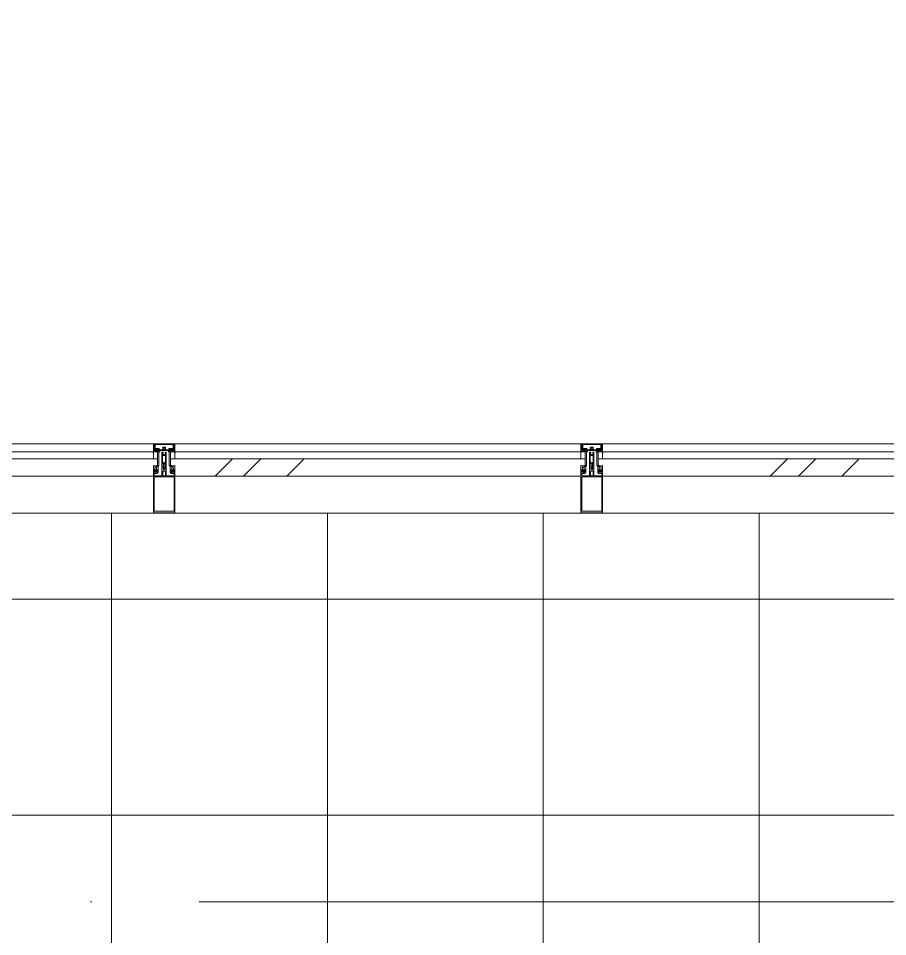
# Model space of a CAD drawing. Header units: millimetres. Extents: x -4370 to 196781, y -4577 to 61202.
# Drawn here: x 11012 to 13025, y 54594 to 56720 of the extents above; entities that cross this region are included whole.
import ezdxf

# ---------------------------------------------------------------- set-up
doc = ezdxf.new("R2010")
doc.units = ezdxf.units.MM
doc.linetypes.add('ADSK_Линия сетки', pattern=[2500, 2000, -250, 0, -250])
for name, color, linetype, lineweight in [('A-FLOR-____-PATT', 8, 'Continuous', 9), ('A-GLAZ-____-MCUT', 151, 'Continuous', 9), ('A-GLAZ-____-OTLN', 151, 'Continuous', 9), ('A-GLAZ-CURT-OTLN', 52, 'Continuous', 9), ('A-GLAZ-CWMG-MCUT', 51, 'Continuous', 9), ('A-GLAZ-CWMG-OTLN', 51, 'Continuous', 9), ('G-XREF-____-OTLN', 8, 'Continuous', 9), ('S-GRID-____-OTLN', 1, 'Continuous', 9)]:
    doc.layers.add(name, color=color, linetype=linetype, lineweight=lineweight)

# ---------------------------------------------------------------- blocks, each defined once
blk = doc.blocks.new('PNS_Панель прямоугольная2 - Нр_Стекло - 40мм-36106644-О_АИ_ПП_0_000_Целиком')
at = {"layer": 'A-GLAZ-____-OTLN', "lineweight": 5}
h = blk.add_hatch(dxfattribs=at)
h.set_pattern_fill('FP_79', color=256, style=0, pattern_type=2)
h.set_pattern_definition([(45, (-10955, -55600), (-282.8427, 282.8427), [200, -600]), (45, (-11155, -55700), (-282.8427, 282.8427), [600, -200]), (45, (-10755, -55800), (-282.8427, 282.8427), [200, -600])])
h.paths.add_polyline_path([(454.7, -40), (470, -40), (470, -16), (480, -16), (480, 0), (-480, 0), (-480, -16), (-470, -16), (-470, -40), (-166.2, -40)])
at = {"layer": 'A-GLAZ-____-MCUT', "color": 10, "lineweight": 5}
for p, q in [((480, 0), (-480, 0)), ((-470, -40), (470, -40))]:
    blk.add_line(p, q, dxfattribs=at)
at = {"layer": 'A-GLAZ-____-OTLN', "color": 10, "lineweight": 5}
blk.add_line((-480, 0), (480, 0), dxfattribs=at)
blk = doc.blocks.new('PNS_Панель прямоугольная2 - Нр_Стекло - 40мм-V52-О_АИ_ПП_0_000_Целиком')
at = {"layer": 'A-GLAZ-____-OTLN', "lineweight": 5}
h = blk.add_hatch(dxfattribs=at)
h.set_pattern_fill('FP_80', color=256, style=0, pattern_type=2)
h.set_pattern_definition([(45, (-11945, -55600), (-282.8427, 282.8427), [200, -600]), (45, (-12145, -55700), (-282.8427, 282.8427), [600, -200]), (45, (-11745, -55800), (-282.8427, 282.8427), [200, -600])])
h.paths.add_polyline_path([(470, -40), (470, -16), (480, -16), (480, 0), (-480, 0), (-480, -16), (-470, -16), (-470, -40), (396.2, -40)])
at = {"layer": 'A-GLAZ-____-MCUT', "color": 10, "lineweight": 5}
for p, q in [((480, 0), (-480, 0)), ((-470, -40), (470, -40))]:
    blk.add_line(p, q, dxfattribs=at)
at = {"layer": 'A-GLAZ-____-OTLN', "color": 10, "lineweight": 5}
blk.add_line((-480, 0), (480, 0), dxfattribs=at)
blk = doc.blocks.new('PNS_Панель прямоугольная2 - Нр_Стекло - 40мм-V53-О_АИ_ПП_0_000_Целиком')
at = {"layer": 'A-GLAZ-____-OTLN', "lineweight": 5}
h = blk.add_hatch(dxfattribs=at)
h.set_pattern_fill('FP_81', color=256, style=0, pattern_type=2)
h.set_pattern_definition([(45, (-12922.5, -55600), (-282.8427, 282.8427), [200, -600]), (45, (-13122.5, -55700), (-282.8427, 282.8427), [600, -200]), (45, (-12722.5, -55800), (-282.8427, 282.8427), [200, -600])])
h.paths.add_polyline_path([(457.5, -40), (457.5, -16), (467.5, -16), (467.5, 0), (-467.5, 0), (-467.5, -16), (-457.5, -16), (-457.5, -40), (350.1, -40)])
at = {"layer": 'A-GLAZ-____-MCUT', "color": 10, "lineweight": 5}
for p, q in [((467.5, 0), (-467.5, 0)), ((-457.5, -40), (457.5, -40))]:
    blk.add_line(p, q, dxfattribs=at)
at = {"layer": 'A-GLAZ-____-OTLN', "color": 10, "lineweight": 5}
blk.add_line((-467.5, 0), (467.5, 0), dxfattribs=at)
blk = doc.blocks.new('Прямоугольный импост - Рядовой 50х160-34932867-О_АИ_ПП_0_000_Целиком')
at = {"layer": 'A-GLAZ-CWMG-OTLN', "color": 10, "lineweight": 5}
for p, q in [((10385, 55734.4), (11325, 55734.4)), ((10385, 55700), (10385, 55716)), ((10385, 55716), (11325, 55716)), ((11325, 55716), (11325, 55700)), ((10385, 55574.4), (11325, 55574.4))]:
    blk.add_line(p, q, dxfattribs=at)
blk = doc.blocks.new('Прямоугольный импост - Рядовой 50х160-34932866-О_АИ_ПП_0_000_Целиком')
at = {"layer": 'A-GLAZ-CWMG-OTLN', "color": 10, "lineweight": 5}
for p, q in [((9420, 55734.4), (10335, 55734.4)), ((9420, 55700), (9420, 55716)), ((9420, 55716), (10335, 55716)), ((10335, 55716), (10335, 55700)), ((9420, 55574.4), (10335, 55574.4))]:
    blk.add_line(p, q, dxfattribs=at)
blk = doc.blocks.new('Прямоугольный импост - 160_dwg-17677010-О_АИ_ПП_0_000_Целиком')
at = {"layer": 'G-XREF-____-OTLN', "color": 10, "lineweight": 5}
for p, q in [((227998.7, 194628.5), (227999.1, 194628.4)), ((228024.5, 194628.5), (228024.2, 194628.4)), ((228009.4, 194620.5), (228013.9, 194620.5)), ((228010.4, 194620.5), (228010.4, 194622.8)), ((228012.9, 194620.5), (228012.9, 194622.8))]:
    blk.add_line(p, q, dxfattribs=at)
at = {"layer": 'G-XREF-____-OTLN', "color": 10, "lineweight": 5, "flags": 128}
for points in [[(227987.6, 194772.7), (227987.4, 194772.5), (227987.1, 194772.2), (227986.9, 194772), (227986.6, 194771.7)], [(227986.6, 194771.7), (227986.6, 194747), (227986.6, 194722.2), (227986.6, 194697.5), (227986.6, 194672.7)], [(228035.6, 194772.7), (228023.6, 194772.7), (228011.6, 194772.7), (227999.6, 194772.7), (227987.6, 194772.7)], [(227988.6, 194689), (227988.6, 194708.9), (227988.6, 194728.9), (227988.6, 194748.8), (227988.6, 194768.7)], [(227988.6, 194768.7), (228000.1, 194768.7), (228011.6, 194768.7), (228023.1, 194768.7), (228034.6, 194768.7)], [(228034.6, 194768.7), (228034.6, 194748.8), (228034.6, 194728.9), (228034.6, 194708.9), (228034.6, 194689)], [(228036.6, 194771.7), (228036.4, 194772), (228036.1, 194772.2), (228035.9, 194772.5), (228035.6, 194772.7)], [(228036.6, 194672.7), (228036.6, 194697.5), (228036.6, 194722.2), (228036.6, 194747), (228036.6, 194771.7)], [(227986.6, 194672.7), (227987.1, 194672.7), (227987.6, 194672.7), (227988.1, 194672.7), (227988.6, 194672.7)], [(227988.1, 194673.7), (227988.1, 194675), (227988.1, 194676.2), (227988.1, 194677.5), (227988.1, 194678.7)], [(227988.1, 194678.7), (227989.1, 194678.7), (227990, 194678.7), (227990.9, 194678.7), (227991.8, 194678.7)], [(227989.1, 194673.7), (227988.9, 194673.7), (227988.6, 194673.7), (227988.4, 194673.7), (227988.1, 194673.7)], [(228034.6, 194689), (228023.1, 194689), (228011.6, 194689), (228000.1, 194689), (227988.6, 194689)], [(227988.6, 194685.7), (227988.9, 194686), (227989.1, 194686.2), (227989.4, 194686.5), (227989.6, 194686.7)], [(227988.6, 194681.7), (227988.6, 194682.7), (227988.6, 194683.7), (227988.6, 194684.7), (227988.6, 194685.7)], [(227989.6, 194681.5), (227989.4, 194681.6), (227989.1, 194681.6), (227988.9, 194681.7), (227988.6, 194681.7)], [(227988.6, 194672.7), (227988.8, 194672.8), (227988.9, 194673), (227989, 194673.1), (227989.1, 194673.2)], [(227989.1, 194673.2), (227989.1, 194673.3), (227989.1, 194673.5), (227989.1, 194673.6), (227989.1, 194673.7)], [(227989.6, 194686.7), (227993.6, 194686.7), (227997.6, 194686.7), (228001.6, 194686.7), (228005.6, 194686.7)], [(227989.9, 194681.7), (227989.8, 194681.7), (227989.7, 194681.6), (227989.7, 194681.6), (227989.6, 194681.5)], [(227994.4, 194681.7), (227993.3, 194681.7), (227992.2, 194681.7), (227991, 194681.7), (227989.9, 194681.7)], [(227991.8, 194678.7), (227991.9, 194678.8), (227992, 194678.9), (227992.1, 194678.9), (227992.1, 194679)], [(227992.1, 194679), (227992.2, 194678.9), (227992.3, 194678.9), (227992.4, 194678.8), (227992.4, 194678.7)], [(227992.4, 194678.7), (227993.4, 194678.7), (227994.3, 194678.7), (227995.2, 194678.7), (227996.1, 194678.7)], [(227994.6, 194681.7), (227994.6, 194681.7), (227994.5, 194681.7), (227994.5, 194681.7), (227994.4, 194681.7)], [(227997, 194679.9), (227996.4, 194680.3), (227995.8, 194680.8), (227995.2, 194681.2), (227994.6, 194681.7)], [(227996.1, 194673.7), (227995.9, 194673.7), (227995.6, 194673.7), (227995.4, 194673.7), (227995.1, 194673.7)], [(227995.1, 194673.7), (227995.1, 194673.6), (227995.1, 194673.5), (227995.1, 194673.3), (227995.1, 194673.2)], [(227995.1, 194673.2), (227995.3, 194673.1), (227995.4, 194673), (227995.5, 194672.8), (227995.6, 194672.7)], [(227995.6, 194672.7), (227996.1, 194672.7), (227996.6, 194672.7), (227997.1, 194672.7), (227997.6, 194672.7)], [(227996.1, 194678.7), (227996.1, 194677.5), (227996.1, 194676.2), (227996.1, 194675), (227996.1, 194673.7)], [(227997.6, 194678.7), (227997.5, 194679), (227997.3, 194679.3), (227997.2, 194679.6), (227997, 194679.9)], [(227997.6, 194672.7), (227997.6, 194674.2), (227997.6, 194675.7), (227997.6, 194677.2), (227997.6, 194678.7)], [(228005.6, 194686.7), (228005.9, 194686.5), (228006.1, 194686.2), (228006.4, 194686), (228006.6, 194685.7)], [(228006.6, 194685.7), (228006.6, 194678.3), (228006.6, 194670.9), (228006.6, 194663.4), (228006.6, 194656)], [(228008.6, 194686.4), (228008.7, 194686.5), (228008.8, 194686.6), (228008.9, 194686.6), (228008.9, 194686.7)], [(228008.6, 194676.3), (228008.6, 194678.8), (228008.6, 194681.4), (228008.6, 194683.9), (228008.6, 194686.4)], [(228008.9, 194676), (228008.9, 194676.1), (228008.8, 194676.2), (228008.7, 194676.2), (228008.6, 194676.3)], [(228008.9, 194686.7), (228010.3, 194686.7), (228011.6, 194686.7), (228013, 194686.7), (228014.3, 194686.7)], [(228014.3, 194676), (228013, 194676), (228011.6, 194676), (228010.3, 194676), (228008.9, 194676)], [(228009.1, 194671.1), (228009.3, 194671.2), (228009.4, 194671.3), (228009.6, 194671.4), (228009.8, 194671.5)], [(228009.6, 194670.8), (228009.5, 194670.9), (228009.4, 194671), (228009.3, 194671), (228009.1, 194671.1)], [(228009.6, 194669.6), (228009.6, 194669.9), (228009.6, 194670.2), (228009.6, 194670.5), (228009.6, 194670.8)], [(228009.8, 194671.5), (228010, 194671.9), (228010.3, 194672.3), (228010.5, 194672.8), (228010.8, 194673.2)], [(228010.8, 194673.2), (228011.2, 194673.2), (228011.6, 194673.2), (228012.1, 194673.2), (228012.5, 194673.2)], [(228012.5, 194673.2), (228012.8, 194672.7), (228013.1, 194672.2), (228013.3, 194671.7), (228013.6, 194671.3)], [(228013.6, 194671.3), (228013.6, 194671.1), (228013.6, 194670.9), (228013.6, 194670.7), (228013.6, 194670.5)], [(228013.6, 194670.5), (228013.8, 194670.4), (228013.9, 194670.4), (228014, 194670.3), (228014.1, 194670.2)], [(228014.1, 194670.2), (228014, 194670.1), (228013.9, 194670.1), (228013.8, 194670), (228013.6, 194669.9)], [(228014.3, 194686.7), (228014.4, 194686.6), (228014.5, 194686.6), (228014.6, 194686.5), (228014.6, 194686.4)], [(228014.6, 194676.3), (228014.6, 194676.2), (228014.5, 194676.2), (228014.4, 194676.1), (228014.3, 194676)], [(228014.6, 194686.4), (228014.6, 194683.9), (228014.6, 194681.4), (228014.6, 194678.8), (228014.6, 194676.3)], [(228016.6, 194685.7), (228016.9, 194686), (228017.1, 194686.2), (228017.4, 194686.5), (228017.6, 194686.7)], [(228016.6, 194656), (228016.6, 194663.4), (228016.6, 194670.9), (228016.6, 194678.3), (228016.6, 194685.7)], [(228017.6, 194686.7), (228021.6, 194686.7), (228025.6, 194686.7), (228029.6, 194686.7), (228033.6, 194686.7)], [(228026.2, 194679.9), (228026.1, 194679.6), (228025.9, 194679.3), (228025.8, 194679), (228025.6, 194678.7)], [(228025.6, 194678.7), (228025.6, 194677.2), (228025.6, 194675.7), (228025.6, 194674.2), (228025.6, 194672.7)], [(228025.6, 194672.7), (228026.1, 194672.7), (228026.6, 194672.7), (228027.1, 194672.7), (228027.6, 194672.7)], [(228028.7, 194681.7), (228028, 194681.2), (228027.4, 194680.8), (228026.8, 194680.3), (228026.2, 194679.9)], [(228027.1, 194673.7), (228027.1, 194675), (228027.1, 194676.2), (228027.1, 194677.5), (228027.1, 194678.7)], [(228027.1, 194678.7), (228028.1, 194678.7), (228029, 194678.7), (228029.9, 194678.7), (228030.8, 194678.7)], [(228028.1, 194673.7), (228027.9, 194673.7), (228027.6, 194673.7), (228027.4, 194673.7), (228027.1, 194673.7)], [(228027.6, 194672.7), (228027.8, 194672.8), (228027.9, 194673), (228028, 194673.1), (228028.1, 194673.2)], [(228028.1, 194673.2), (228028.1, 194673.3), (228028.1, 194673.5), (228028.1, 194673.6), (228028.1, 194673.7)], [(228028.8, 194681.7), (228028.8, 194681.7), (228028.7, 194681.7), (228028.7, 194681.7), (228028.7, 194681.7)], [(228033.4, 194681.7), (228032.2, 194681.7), (228031.1, 194681.7), (228030, 194681.7), (228028.8, 194681.7)], [(228030.8, 194678.7), (228030.9, 194678.8), (228031, 194678.9), (228031.1, 194678.9), (228031.1, 194679)], [(228031.1, 194679), (228031.2, 194678.9), (228031.3, 194678.9), (228031.4, 194678.8), (228031.4, 194678.7)], [(228031.4, 194678.7), (228032.4, 194678.7), (228033.3, 194678.7), (228034.2, 194678.7), (228035.1, 194678.7)], [(228033.7, 194681.5), (228033.6, 194681.6), (228033.5, 194681.6), (228033.5, 194681.7), (228033.4, 194681.7)], [(228033.6, 194686.7), (228033.9, 194686.5), (228034.1, 194686.2), (228034.4, 194686), (228034.6, 194685.7)], [(228034.6, 194681.7), (228034.4, 194681.7), (228034.1, 194681.6), (228033.9, 194681.6), (228033.7, 194681.5)], [(228035.1, 194673.7), (228034.9, 194673.7), (228034.6, 194673.7), (228034.4, 194673.7), (228034.1, 194673.7)], [(228034.1, 194673.7), (228034.1, 194673.6), (228034.1, 194673.5), (228034.1, 194673.3), (228034.1, 194673.2)], [(228034.1, 194673.2), (228034.3, 194673.1), (228034.4, 194673), (228034.5, 194672.8), (228034.6, 194672.7)], [(228034.6, 194685.7), (228034.6, 194684.7), (228034.6, 194683.7), (228034.6, 194682.7), (228034.6, 194681.7)], [(228034.6, 194672.7), (228035.1, 194672.7), (228035.6, 194672.7), (228036.1, 194672.7), (228036.6, 194672.7)], [(228035.1, 194678.7), (228035.1, 194677.5), (228035.1, 194676.2), (228035.1, 194675), (228035.1, 194673.7)], [(227999.6, 194631.5), (227999.6, 194663.5), (227986.6, 194663.5)], [(228006.6, 194656), (228006.7, 194655.9), (228006.8, 194655.9), (228006.9, 194655.8), (228006.9, 194655.7)], [(228006.9, 194655.7), (228007.2, 194655.7), (228007.5, 194655.7), (228007.8, 194655.7), (228008.1, 194655.7)], [(228008.1, 194655.7), (228008.4, 194656), (228008.6, 194656.2), (228008.9, 194656.5), (228009.1, 194656.7)], [(228009.1, 194669.3), (228009.3, 194669.4), (228009.4, 194669.5), (228009.5, 194669.5), (228009.6, 194669.6)], [(228009.6, 194669), (228009.5, 194669.1), (228009.4, 194669.2), (228009.3, 194669.2), (228009.1, 194669.3)], [(228009.1, 194667.5), (228009.3, 194667.6), (228009.4, 194667.7), (228009.5, 194667.7), (228009.6, 194667.8)], [(228009.6, 194667.2), (228009.5, 194667.3), (228009.4, 194667.4), (228009.3, 194667.4), (228009.1, 194667.5)], [(228009.1, 194665.7), (228009.3, 194665.8), (228009.4, 194665.9), (228009.5, 194665.9), (228009.6, 194666)], [(228009.6, 194665.4), (228009.5, 194665.5), (228009.4, 194665.6), (228009.3, 194665.6), (228009.1, 194665.7)], [(228009.1, 194663.9), (228009.3, 194664), (228009.4, 194664.1), (228009.5, 194664.1), (228009.6, 194664.2)], [(228009.6, 194663.6), (228009.5, 194663.7), (228009.4, 194663.8), (228009.3, 194663.8), (228009.1, 194663.9)], [(228009.1, 194662.1), (228009.3, 194662.2), (228009.4, 194662.3), (228009.5, 194662.3), (228009.6, 194662.4)], [(228009.6, 194661.8), (228009.5, 194661.9), (228009.4, 194662), (228009.3, 194662), (228009.1, 194662.1)], [(228009.1, 194660.3), (228009.3, 194660.4), (228009.4, 194660.5), (228009.5, 194660.5), (228009.6, 194660.6)], [(228009.6, 194660), (228009.5, 194660.1), (228009.4, 194660.2), (228009.3, 194660.2), (228009.1, 194660.3)], [(228009.1, 194658.5), (228009.3, 194658.6), (228009.4, 194658.7), (228009.5, 194658.7), (228009.6, 194658.8)], [(228009.6, 194658.2), (228009.5, 194658.3), (228009.4, 194658.4), (228009.3, 194658.4), (228009.1, 194658.5)], [(228009.1, 194656.7), (228009.3, 194656.8), (228009.4, 194656.9), (228009.5, 194656.9), (228009.6, 194657)], [(228009.6, 194667.8), (228009.6, 194668.1), (228009.6, 194668.4), (228009.6, 194668.7), (228009.6, 194669)], [(228009.6, 194666), (228009.6, 194666.3), (228009.6, 194666.6), (228009.6, 194666.9), (228009.6, 194667.2)], [(228009.6, 194664.2), (228009.6, 194664.5), (228009.6, 194664.8), (228009.6, 194665.1), (228009.6, 194665.4)], [(228009.6, 194662.4), (228009.6, 194662.7), (228009.6, 194663), (228009.6, 194663.3), (228009.6, 194663.6)], [(228009.6, 194660.6), (228009.6, 194660.9), (228009.6, 194661.2), (228009.6, 194661.5), (228009.6, 194661.8)], [(228009.6, 194658.8), (228009.6, 194659.1), (228009.6, 194659.4), (228009.6, 194659.7), (228009.6, 194660)], [(228009.6, 194657), (228009.6, 194657.3), (228009.6, 194657.6), (228009.6, 194657.9), (228009.6, 194658.2)], [(228013.6, 194669.9), (228013.6, 194669.6), (228013.6, 194669.3), (228013.6, 194669), (228013.6, 194668.7)], [(228013.6, 194668.7), (228013.8, 194668.6), (228013.9, 194668.6), (228014, 194668.5), (228014.1, 194668.4)], [(228014.1, 194668.4), (228014, 194668.3), (228013.9, 194668.3), (228013.8, 194668.2), (228013.6, 194668.1)], [(228013.6, 194668.1), (228013.6, 194667.8), (228013.6, 194667.5), (228013.6, 194667.2), (228013.6, 194666.9)], [(228013.6, 194666.9), (228013.8, 194666.8), (228013.9, 194666.8), (228014, 194666.7), (228014.1, 194666.6)], [(228014.1, 194666.6), (228014, 194666.5), (228013.9, 194666.5), (228013.8, 194666.4), (228013.6, 194666.3)], [(228013.6, 194666.3), (228013.6, 194666), (228013.6, 194665.7), (228013.6, 194665.4), (228013.6, 194665.1)], [(228013.6, 194665.1), (228013.8, 194665), (228013.9, 194665), (228014, 194664.9), (228014.1, 194664.8)], [(228014.1, 194664.8), (228014, 194664.7), (228013.9, 194664.7), (228013.8, 194664.6), (228013.6, 194664.5)], [(228013.6, 194664.5), (228013.6, 194664.2), (228013.6, 194663.9), (228013.6, 194663.6), (228013.6, 194663.3)], [(228013.6, 194663.3), (228013.8, 194663.2), (228013.9, 194663.2), (228014, 194663.1), (228014.1, 194663)], [(228014.1, 194663), (228014, 194662.9), (228013.9, 194662.9), (228013.8, 194662.8), (228013.6, 194662.7)], [(228013.6, 194662.7), (228013.6, 194662.4), (228013.6, 194662.1), (228013.6, 194661.8), (228013.6, 194661.5)], [(228013.6, 194661.5), (228013.8, 194661.4), (228013.9, 194661.4), (228014, 194661.3), (228014.1, 194661.2)], [(228014.1, 194661.2), (228014, 194661.1), (228013.9, 194661.1), (228013.8, 194661), (228013.6, 194660.9)], [(228013.6, 194660.9), (228013.6, 194660.6), (228013.6, 194660.3), (228013.6, 194660), (228013.6, 194659.7)], [(228013.6, 194659.7), (228013.8, 194659.6), (228013.9, 194659.6), (228014, 194659.5), (228014.1, 194659.4)], [(228014.1, 194659.4), (228014, 194659.3), (228013.9, 194659.3), (228013.8, 194659.2), (228013.6, 194659.1)], [(228013.6, 194659.1), (228013.6, 194658.8), (228013.6, 194658.5), (228013.6, 194658.2), (228013.6, 194657.9)], [(228013.6, 194657.9), (228013.8, 194657.8), (228013.9, 194657.8), (228014, 194657.7), (228014.1, 194657.6)], [(228014.1, 194657.6), (228014.1, 194657.4), (228014.1, 194657.2), (228014.1, 194656.9), (228014.1, 194656.7)], [(228014.1, 194656.7), (228014.4, 194656.5), (228014.6, 194656.2), (228014.9, 194656), (228015.1, 194655.7)], [(228015.1, 194655.7), (228015.4, 194655.7), (228015.7, 194655.7), (228016, 194655.7), (228016.3, 194655.7)], [(228016.3, 194655.7), (228016.4, 194655.8), (228016.5, 194655.9), (228016.6, 194655.9), (228016.6, 194656)], [(228036.6, 194663.5), (228023.6, 194663.5), (228023.6, 194631.5)], [(227989.4, 194631.5), (227988.9, 194631.5), (227988.4, 194630.5), (227987.9, 194630.5), (227985.8, 194633), (227985.4, 194632.6), (227986.6, 194628.9), (227986.6, 194628.8), (227987, 194628.4), (227990.8, 194628.4), (227991.1, 194628.5), (227991.8, 194628.3), (227991.8, 194627.1), (227991.6, 194626.9), (227991.4, 194626.9), (227991.3, 194626.5), (227992.5, 194625.3), (227992.9, 194625.2), (227997, 194625.2), (227997.4, 194625.3), (227998.6, 194626.5), (227998.4, 194626.9), (227998.2, 194626.9), (227998, 194627.1), (227998, 194628.3)], [(227987.4, 194628.4), (227987.2, 194628.3), (227987, 194628.3), (227986.8, 194628.2), (227986.6, 194628.2)], [(227986.6, 194628.2), (227986.6, 194624.8), (227986.6, 194621.4), (227986.6, 194618), (227986.6, 194614.6)], [(227989, 194625.3), (227988.6, 194626), (227988.2, 194626.8), (227987.8, 194627.6), (227987.4, 194628.4)], [(227987.9, 194628.4), (227987.9, 194628.3), (227987.8, 194628.2), (227987.7, 194628.1), (227987.7, 194627.9)], [(227987.7, 194627.9), (227988, 194627.2), (227988.4, 194626.5), (227988.7, 194625.8), (227989.1, 194625)], [(227991.4, 194628.4), (227990.6, 194628.4), (227989.7, 194628.4), (227988.8, 194628.4), (227987.9, 194628.4)], [(228001.3, 194628.4), (228001.6, 194628.7), (228001.6, 194631.1), (228001.6, 194631.3), (228001.4, 194631.5), (228000.9, 194631.5), (228000.4, 194630.8), (227999.9, 194630.8), (227999.4, 194631.5), (227998.9, 194631.5), (227998.4, 194630.8), (227997.9, 194630.8), (227997.4, 194631.5), (227996.9, 194631.5), (227996.4, 194630.8), (227995.9, 194630.8), (227995.4, 194631.5), (227994.9, 194631.5), (227994.4, 194630.8), (227993.9, 194630.8), (227993.4, 194631.5), (227992.9, 194631.5), (227992.4, 194630.8), (227991.9, 194630.8), (227991.4, 194631.5), (227990.9, 194631.5), (227990.4, 194630.8), (227989.9, 194630.8), (227989.4, 194631.5)], [(227991.9, 194627.9), (227991.8, 194628), (227991.7, 194628.1), (227991.6, 194628.3), (227991.4, 194628.4)], [(227991.9, 194627.4), (227991.9, 194627.5), (227991.9, 194627.6), (227991.9, 194627.8), (227991.9, 194627.9)], [(227998.4, 194628.4), (227998.3, 194628.3), (227998.2, 194628.1), (227998.1, 194628), (227997.9, 194627.9)], [(227997.9, 194627.9), (227997.9, 194627.8), (227997.9, 194627.6), (227997.9, 194627.5), (227997.9, 194627.4)], [(228024.8, 194628.4), (228018.2, 194628.4), (228011.6, 194628.4), (228005, 194628.4), (227998.4, 194628.4)], [(228021.9, 194628.4), (228021.6, 194628.7), (228021.6, 194631.1), (228021.7, 194631.3), (228021.9, 194631.5), (228022.4, 194631.5), (228022.9, 194630.8), (228023.4, 194630.8), (228023.9, 194631.5), (228024.4, 194631.5), (228024.9, 194630.8), (228025.4, 194630.8), (228025.9, 194631.5), (228026.4, 194631.5), (228026.9, 194630.8), (228027.4, 194630.8), (228027.9, 194631.5), (228028.4, 194631.5), (228028.9, 194630.8), (228029.4, 194630.8), (228029.9, 194631.5), (228030.4, 194631.5), (228030.9, 194630.8), (228031.4, 194630.8), (228031.9, 194631.5), (228032.4, 194631.5), (228032.9, 194630.8), (228033.4, 194630.8), (228033.9, 194631.5)], [(228033.9, 194631.5), (228034.4, 194631.5), (228034.9, 194630.5), (228035.4, 194630.5), (228037.4, 194633), (228037.9, 194632.6), (228036.6, 194628.9), (228036.6, 194628.8), (228036.2, 194628.4), (228032.5, 194628.4), (228032.1, 194628.5), (228031.4, 194628.3), (228031.4, 194627.1), (228031.6, 194626.9), (228031.8, 194626.9), (228032, 194626.5), (228030.8, 194625.3), (228030.4, 194625.2), (228026.3, 194625.2), (228025.9, 194625.3), (228024.7, 194626.5), (228024.8, 194626.9), (228025, 194626.9), (228025.2, 194627.1), (228025.2, 194628.3)], [(228025.3, 194627.9), (228025.2, 194628), (228025.1, 194628.1), (228025, 194628.3), (228024.8, 194628.4)], [(228025.3, 194627.4), (228025.3, 194627.5), (228025.3, 194627.6), (228025.3, 194627.8), (228025.3, 194627.9)], [(228031.8, 194628.4), (228031.7, 194628.3), (228031.6, 194628.1), (228031.5, 194628), (228031.3, 194627.9)], [(228031.3, 194627.9), (228031.3, 194627.8), (228031.3, 194627.6), (228031.3, 194627.5), (228031.3, 194627.4)], [(228035.3, 194628.4), (228034.5, 194628.4), (228033.6, 194628.4), (228032.7, 194628.4), (228031.8, 194628.4)], [(228035.9, 194628.4), (228035.5, 194627.6), (228035, 194626.8), (228034.6, 194626), (228034.2, 194625.3)], [(228034.2, 194625), (228034.6, 194625.8), (228034.9, 194626.5), (228035.3, 194627.2), (228035.6, 194627.9)], [(228035.6, 194627.9), (228035.5, 194628.1), (228035.5, 194628.2), (228035.4, 194628.3), (228035.3, 194628.4)], [(228036.6, 194628.2), (228036.4, 194628.2), (228036.3, 194628.3), (228036.1, 194628.3), (228035.9, 194628.4)], [(228036.6, 194614.6), (228036.6, 194618), (228036.6, 194621.4), (228036.6, 194624.8), (228036.6, 194628.2)], [(227986.6, 194614.6), (227987, 194614.2), (227987.4, 194613.8), (227987.8, 194613.5), (227988.1, 194613.1)], [(227987.9, 194623.2), (227988.2, 194623.5), (227988.4, 194623.8), (227988.7, 194624.1), (227988.9, 194624.4)], [(227987.9, 194617.7), (227987.9, 194619.1), (227987.9, 194620.4), (227987.9, 194621.8), (227987.9, 194623.2)], [(227988.2, 194617.4), (227988.2, 194617.5), (227988.1, 194617.5), (227988, 194617.6), (227987.9, 194617.7)], [(227987.9, 194615.8), (227988, 194615.9), (227988.1, 194615.9), (227988.2, 194616), (227988.2, 194616.1)], [(227987.9, 194614.7), (227987.9, 194615), (227987.9, 194615.2), (227987.9, 194615.5), (227987.9, 194615.8)], [(227988.2, 194614.4), (227988.2, 194614.5), (227988.1, 194614.5), (227988, 194614.6), (227987.9, 194614.7)], [(227988.1, 194613.1), (227999.9, 194613.1), (228011.6, 194613.1), (228023.4, 194613.1), (228035.1, 194613.1)], [(227989, 194624.2), (227988.8, 194623.9), (227988.6, 194623.6), (227988.4, 194623.3), (227988.2, 194623)], [(227988.2, 194623), (227988.2, 194623), (227988.2, 194622.9), (227988.2, 194622.8), (227988.2, 194622.8)], [(227988.2, 194622.8), (227988.6, 194621.6), (227989.1, 194620.5), (227989.5, 194619.3), (227990, 194618.2)], [(227990.6, 194617.4), (227990, 194617.4), (227989.4, 194617.4), (227988.8, 194617.4), (227988.2, 194617.4)], [(227988.2, 194616.1), (227988.8, 194616.1), (227989.4, 194616.1), (227990, 194616.1), (227990.6, 194616.1)], [(228035, 194614.4), (228023.3, 194614.4), (228011.6, 194614.4), (227999.9, 194614.4), (227988.2, 194614.4)], [(227988.9, 194624.4), (227989, 194624.6), (227989, 194624.8), (227989, 194625), (227989, 194625.3)], [(227989.1, 194625), (227989, 194624.8), (227989, 194624.6), (227989, 194624.4), (227989, 194624.2)], [(227990, 194618.2), (227990.2, 194618.2), (227990.4, 194618.3), (227990.7, 194618.3), (227990.9, 194618.4)], [(227990.9, 194617.1), (227990.9, 194617.2), (227990.8, 194617.2), (227990.7, 194617.3), (227990.6, 194617.4)], [(227990.6, 194616.1), (227990.7, 194616.2), (227990.8, 194616.2), (227990.9, 194616.3), (227990.9, 194616.4)], [(227990.9, 194625.7), (227990.9, 194626.1), (227990.9, 194626.5), (227990.9, 194627), (227990.9, 194627.4)], [(227990.9, 194627.4), (227991.2, 194627.4), (227991.4, 194627.4), (227991.7, 194627.4), (227991.9, 194627.4)], [(227991.9, 194624.7), (227991.7, 194624.9), (227991.4, 194625.2), (227991.2, 194625.4), (227990.9, 194625.7)], [(227990.9, 194622.7), (227991.1, 194622.8), (227991.2, 194622.9), (227991.3, 194623.1), (227991.4, 194623.2)], [(227990.9, 194618.4), (227990.9, 194619.5), (227990.9, 194620.5), (227990.9, 194621.6), (227990.9, 194622.7)], [(227990.9, 194616.4), (227990.9, 194616.6), (227990.9, 194616.7), (227990.9, 194616.9), (227990.9, 194617.1)], [(227991.4, 194623.2), (227993.4, 194623.2), (227995.4, 194623.2), (227997.4, 194623.2), (227999.4, 194623.2)], [(227998.6, 194624.7), (227997, 194624.7), (227995.3, 194624.7), (227993.6, 194624.7), (227991.9, 194624.7)], [(227997.9, 194627.4), (227998.2, 194627.4), (227998.4, 194627.4), (227998.7, 194627.4), (227998.9, 194627.4)], [(227998.9, 194625), (227998.9, 194624.9), (227998.8, 194624.8), (227998.7, 194624.8), (227998.6, 194624.7)], [(227998.9, 194627.4), (227998.9, 194626.8), (227998.9, 194626.2), (227998.9, 194625.6), (227998.9, 194625)], [(227999.4, 194623.2), (227999.7, 194623.4), (227999.9, 194623.7), (228000.2, 194623.9), (228000.4, 194624.2)], [(228000.4, 194625.4), (228000.7, 194625.6), (228000.9, 194625.9), (228001.2, 194626.1), (228001.4, 194626.4)], [(228000.4, 194624.2), (228000.4, 194624.5), (228000.4, 194624.8), (228000.4, 194625.1), (228000.4, 194625.4)], [(228001.4, 194626.4), (228003.9, 194626.4), (228006.4, 194626.4), (228008.9, 194626.4), (228011.3, 194626.4)], [(228015.1, 194621.7), (228015.1, 194625.5), (228008.2, 194625.5), (228008.2, 194621.7)], [(228014.1, 194620.5), (228014.1, 194622.8), (228011.6, 194623.8), (228009.2, 194622.8), (228009.2, 194620.5)], [(228011.3, 194626.4), (228011.4, 194626.5), (228011.5, 194626.5), (228011.6, 194626.6), (228011.6, 194626.7)], [(228011.6, 194626.7), (228011.7, 194626.6), (228011.8, 194626.5), (228011.9, 194626.5), (228011.9, 194626.4)], [(228011.9, 194626.4), (228014.4, 194626.4), (228016.9, 194626.4), (228019.4, 194626.4), (228021.8, 194626.4)], [(228021.8, 194626.4), (228022.1, 194626.1), (228022.3, 194625.9), (228022.6, 194625.6), (228022.8, 194625.4)], [(228022.8, 194625.4), (228022.8, 194625.1), (228022.8, 194624.8), (228022.8, 194624.5), (228022.8, 194624.2)], [(228022.8, 194624.2), (228023.1, 194623.9), (228023.3, 194623.7), (228023.6, 194623.4), (228023.8, 194623.2)], [(228023.8, 194623.2), (228025.8, 194623.2), (228027.8, 194623.2), (228029.8, 194623.2), (228031.8, 194623.2)], [(228024.3, 194625), (228024.3, 194625.6), (228024.3, 194626.2), (228024.3, 194626.8), (228024.3, 194627.4)], [(228024.3, 194627.4), (228024.6, 194627.4), (228024.8, 194627.4), (228025.1, 194627.4), (228025.3, 194627.4)], [(228024.6, 194624.7), (228024.6, 194624.8), (228024.5, 194624.8), (228024.4, 194624.9), (228024.3, 194625)], [(228031.3, 194624.7), (228029.7, 194624.7), (228028, 194624.7), (228026.3, 194624.7), (228024.6, 194624.7)], [(228031.3, 194627.4), (228031.6, 194627.4), (228031.8, 194627.4), (228032.1, 194627.4), (228032.3, 194627.4)], [(228032.3, 194625.7), (228032.1, 194625.4), (228031.8, 194625.2), (228031.6, 194624.9), (228031.3, 194624.7)], [(228031.8, 194623.2), (228032, 194623.1), (228032.1, 194622.9), (228032.2, 194622.8), (228032.3, 194622.7)], [(228032.3, 194627.4), (228032.3, 194627), (228032.3, 194626.5), (228032.3, 194626.1), (228032.3, 194625.7)], [(228032.3, 194622.7), (228032.3, 194621.6), (228032.3, 194620.5), (228032.3, 194619.5), (228032.3, 194618.4)], [(228032.3, 194618.4), (228032.6, 194618.3), (228032.8, 194618.3), (228033.1, 194618.2), (228033.3, 194618.2)], [(228032.6, 194617.4), (228032.6, 194617.3), (228032.5, 194617.2), (228032.4, 194617.2), (228032.3, 194617.1)], [(228032.3, 194617.1), (228032.3, 194616.9), (228032.3, 194616.7), (228032.3, 194616.6), (228032.3, 194616.4)], [(228032.3, 194616.4), (228032.4, 194616.3), (228032.5, 194616.2), (228032.6, 194616.2), (228032.6, 194616.1)], [(228035, 194617.4), (228034.4, 194617.4), (228033.8, 194617.4), (228033.2, 194617.4), (228032.6, 194617.4)], [(228032.6, 194616.1), (228033.2, 194616.1), (228033.8, 194616.1), (228034.4, 194616.1), (228035, 194616.1)], [(228033.3, 194618.2), (228033.7, 194619.3), (228034.2, 194620.5), (228034.7, 194621.6), (228035.1, 194622.8)], [(228034.2, 194625.3), (228034.2, 194625), (228034.3, 194624.8), (228034.3, 194624.6), (228034.3, 194624.4)], [(228034.3, 194624.2), (228034.3, 194624.4), (228034.2, 194624.6), (228034.2, 194624.8), (228034.2, 194625)], [(228034.3, 194624.4), (228034.6, 194624.1), (228034.8, 194623.8), (228035.1, 194623.5), (228035.3, 194623.2)], [(228035.1, 194623), (228034.9, 194623.3), (228034.7, 194623.6), (228034.5, 194623.9), (228034.3, 194624.2)], [(228035.3, 194617.7), (228035.3, 194617.6), (228035.2, 194617.5), (228035.1, 194617.5), (228035, 194617.4)], [(228035, 194616.1), (228035.1, 194616), (228035.2, 194615.9), (228035.3, 194615.9), (228035.3, 194615.8)], [(228035.3, 194614.7), (228035.3, 194614.6), (228035.2, 194614.5), (228035.1, 194614.5), (228035, 194614.4)], [(228035.1, 194622.8), (228035.1, 194622.8), (228035.1, 194622.9), (228035.1, 194623), (228035.1, 194623)], [(228035.1, 194613.1), (228035.5, 194613.5), (228035.9, 194613.8), (228036.3, 194614.2), (228036.6, 194614.6)], [(228035.3, 194623.2), (228035.3, 194621.8), (228035.3, 194620.4), (228035.3, 194619.1), (228035.3, 194617.7)], [(228035.3, 194615.8), (228035.3, 194615.5), (228035.3, 194615.2), (228035.3, 194615), (228035.3, 194614.7)]]:
    blk.add_lwpolyline(points, dxfattribs=at)
for points in [[(227994.4, 194665.7), (227996.4, 194664.7), (227996.5, 194664.7), (227997.3, 194664.7), (227997.6, 194665), (227997.6, 194674.5), (227997.4, 194674.7), (227996.3, 194674.7), (227995.9, 194674.6), (227995.2, 194674.8), (227995.2, 194676), (227995.4, 194676.2), (227995.6, 194676.2), (227995.8, 194676.6), (227994.6, 194677.8), (227994.2, 194677.9), (227990.1, 194677.9), (227989.7, 194677.8), (227988.5, 194676.6), (227988.6, 194676.2), (227988.8, 194676.2), (227989, 194676), (227989, 194674.8), (227988.3, 194674.6), (227988, 194674.7), (227986.8, 194674.7), (227986.6, 194674.5), (227986.6, 194663.3), (227987.1, 194663.1), (227988.4, 194664.3), (227988.8, 194664.3), (227989.3, 194663.5), (227989.8, 194663.5), (227990.3, 194664.3), (227990.8, 194664.3), (227991.3, 194663.5), (227991.8, 194663.5), (227992.3, 194664.3), (227992.7, 194664.4), (227994.5, 194663.3), (227995.9, 194662.3), (227996.4, 194663.1), (227994, 194665.2)], [(227993.1, 194667.4), (227994.1, 194668.4), (227994.1, 194672), (227993.1, 194673), (227991.1, 194673), (227990.1, 194672), (227990.1, 194668.4), (227991.1, 194667.4)], [(227990.8, 194676.9), (227990.3, 194676.4), (227990.3, 194675.2), (227990.8, 194674.7), (227993.4, 194674.7), (227993.9, 194675.2), (227993.9, 194676.4), (227993.4, 194676.9)], [(227990.3, 194675.2), (227990.3, 194676.4), (227990.8, 194676.9), (227993.4, 194676.9), (227993.9, 194676.4), (227993.9, 194675.2), (227993.4, 194674.7), (227990.8, 194674.7)], [(228028.9, 194665.7), (228026.9, 194664.7), (228026.7, 194664.7), (228025.9, 194664.7), (228025.6, 194665), (228025.6, 194674.5), (228025.8, 194674.7), (228027, 194674.7), (228027.3, 194674.6), (228028, 194674.8), (228028, 194676), (228027.8, 194676.2), (228027.6, 194676.2), (228027.5, 194676.6), (228028.7, 194677.8), (228029.1, 194677.9), (228033.2, 194677.9), (228033.6, 194677.8), (228034.8, 194676.6), (228034.6, 194676.2), (228034.4, 194676.2), (228034.2, 194676), (228034.2, 194674.8), (228034.9, 194674.6), (228035.3, 194674.7), (228036.4, 194674.7), (228036.6, 194674.5), (228036.6, 194663.3), (228036.1, 194663.1), (228034.9, 194664.3), (228034.4, 194664.3), (228033.9, 194663.5), (228033.4, 194663.5), (228032.9, 194664.3), (228032.4, 194664.3), (228031.9, 194663.5), (228031.4, 194663.5), (228030.9, 194664.3), (228030.6, 194664.4), (228028.8, 194663.3), (228027.4, 194662.3), (228026.9, 194663.1), (228029.2, 194665.2)], [(228030.1, 194667.4), (228029.1, 194668.4), (228029.1, 194672), (228030.1, 194673), (228032.1, 194673), (228033.1, 194672), (228033.1, 194668.4), (228032.1, 194667.4)], [(228032.9, 194675.2), (228032.9, 194676.4), (228032.4, 194676.9), (228029.8, 194676.9), (228029.3, 194676.4), (228029.3, 194675.2), (228029.8, 194674.7), (228032.4, 194674.7)], [(228009.7, 194658.9), (228009.2, 194657.8), (228008.7, 194657.3), (228008.5, 194657.2), (228008.1, 194657.2), (228008.1, 194657.5), (228007.9, 194657.7), (228006.8, 194657.7), (228006.6, 194657.5), (228006.6, 194632.2), (228007.1, 194631.7), (228008.6, 194631.7), (228009.1, 194632.2), (228009.1, 194633), (228008.9, 194633.2), (228008.3, 194633.2), (228008.1, 194633.4), (228008.1, 194635.2), (228008.4, 194635.9), (228010.9, 194638.4), (228012.3, 194638.4), (228014.8, 194635.9), (228015.1, 194635.2), (228015.1, 194633.4), (228014.9, 194633.2), (228014.3, 194633.2), (228014.1, 194633), (228014.1, 194632.2), (228014.6, 194631.7), (228016.1, 194631.7), (228016.6, 194632.2), (228016.6, 194657.5), (228016.4, 194657.7), (228015.3, 194657.7), (228015.1, 194657.5), (228015.1, 194657.2), (228014.7, 194657.2), (228014.6, 194657.3), (228014, 194657.8), (228013.6, 194658.9), (228013.7, 194663.9), (228013.8, 194663.9), (228013.8, 194664.3), (228013.7, 194664.4), (228013.7, 194665.2), (228012.6, 194669), (228012.5, 194669.2), (228010.8, 194669.2), (228010.7, 194669), (228009.6, 194665.2), (228009.6, 194664.4), (228009.4, 194664.3), (228009.4, 194663.9), (228009.6, 194663.9)], [(228008.1, 194654.2), (228008.1, 194639), (228009, 194638.6), (228009.9, 194639.5), (228013.4, 194639.5), (228014.3, 194638.6), (228015.1, 194639), (228015.1, 194654.2), (228014.8, 194654.9), (228012.3, 194657.4), (228010.9, 194657.4), (228008.4, 194654.9)], [(228012.3, 194658.2), (228011, 194658.2), (228010.3, 194658.6), (228010.2, 194663.9), (228011.2, 194668.2), (228012.1, 194668.2), (228013.1, 194663.9), (228013, 194658.6)], [(227996.2, 194626.2), (227996.7, 194626.7), (227996.7, 194628), (227996.2, 194628.5), (227993.6, 194628.5), (227993.1, 194628), (227993.1, 194626.7), (227993.6, 194626.2)], [(228027, 194626.2), (228026.5, 194626.7), (228026.5, 194628), (228027, 194628.5), (228029.6, 194628.5), (228030.1, 194628), (228030.1, 194626.7), (228029.6, 194626.2)], [(228007.1, 194625.5), (228007.1, 194626.4), (228015.8, 194626.4), (228015.8, 194625.5)]]:
    blk.add_lwpolyline(points, close=True, dxfattribs=at)
at = {"layer": 'G-XREF-____-OTLN', "color": 10, "lineweight": 5}
for centre, radius, start, end in [((228009.4, 194621.7), 1.19, 180, 270), ((228009.8, 194621.2), 1.67, 68.4728, 111.5272), ((228011.6, 194617.7), 5.2, 76.3644, 103.6356), ((228013.5, 194621.2), 1.67, 68.4728, 111.5272), ((228013.9, 194621.7), 1.19, 270, 0)]:
    blk.add_arc(centre, radius, start, end, dxfattribs=at)
blk = doc.blocks.new('Прямоугольный импост - 32х50х160h-17679126-О_АИ_ПП_0_000_Целиком')
blk.add_blockref('Прямоугольный импост - 160_dwg-17677010-О_АИ_ПП_0_000_Целиком', (-228011.6, -194647.5))
blk = doc.blocks.new('Прямоугольный импост - Рядовой 50х160-34933091-О_АИ_ПП_0_000_Целиком')
at = {"layer": 'A-GLAZ-CWMG-MCUT', "color": 90}
for p, q in [((-25, 124.2), (-25, 125.6)), ((-25, 125.6), (25, 125.6)), ((25, 125.6), (25, 124.2)), ((-25, 16), (-25, 25.2)), ((25, 25.2), (25, 16)), ((-15, 16), (-25, 16)), ((-15, -16), (-15, 16)), ((15, 16), (15, -16)), ((25, 16), (15, 16)), ((-25, -34.4), (-25, -16)), ((-25, -16), (-15, -16)), ((15, -16), (25, -16)), ((25, -16), (25, -34.4)), ((-23.5, -34.4), (-25, -34.4)), ((25, -34.4), (23.5, -34.4))]:
    blk.add_line(p, q, dxfattribs=at)
blk = doc.blocks.new('0083_СОШ675_АР_R22_rvt-1-О_АИ_ПП_0_000_Целиком')
at = {"layer": 'A-GLAZ-CURT-OTLN', "color": 90, "lineweight": 9}
for name, p in [('PNS_Панель прямоугольная2 - Нр_Стекло - 40мм-36106644-О_АИ_ПП_0_000_Целиком', (10855, 55700)), ('PNS_Панель прямоугольная2 - Нр_Стекло - 40мм-V52-О_АИ_ПП_0_000_Целиком', (11845, 55700)), ('PNS_Панель прямоугольная2 - Нр_Стекло - 40мм-V53-О_АИ_ПП_0_000_Целиком', (12822.5, 55700))]:
    blk.add_blockref(name, p, dxfattribs=at)
at = {"layer": 'A-GLAZ-CWMG-OTLN', "color": 90, "lineweight": 9}
for name, p in [('Прямоугольный импост - Рядовой 50х160-34932867-О_АИ_ПП_0_000_Целиком', (0, 0)), ('Прямоугольный импост - Рядовой 50х160-34932867-О_АИ_ПП_0_000_Целиком', (990, 0)), ('Прямоугольный импост - Рядовой 50х160-34932866-О_АИ_ПП_0_000_Целиком', (2945, 0))]:
    blk.add_blockref(name, p, dxfattribs=at)
at = {"layer": 'A-GLAZ-CWMG-OTLN', "color": 90, "lineweight": 9, "extrusion": (0, 0, -1), "rotation": 180}
for name, p in [('Прямоугольный импост - 32х50х160h-17679126-О_АИ_ПП_0_000_Целиком', (-11350, 55700)), ('Прямоугольный импост - Рядовой 50х160-34933091-О_АИ_ПП_0_000_Целиком', (-11350, 55700)), ('Прямоугольный импост - 32х50х160h-17679126-О_АИ_ПП_0_000_Целиком', (-12340, 55700)), ('Прямоугольный импост - Рядовой 50х160-34933091-О_АИ_ПП_0_000_Целиком', (-12340, 55700))]:
    blk.add_blockref(name, p, dxfattribs=at)

msp = doc.modelspace()

# ---------------------------------------------------------------- hatches: boundary and pattern name
at = {"layer": 'A-FLOR-____-PATT'}
h = msp.add_hatch(dxfattribs=at)
h.set_pattern_fill('FP_144', color=256, style=0, pattern_type=2)
h.set_pattern_definition([(0, (16227.5, 54875), (0, 500), []), (90, (16227.5, 54875), (-500, 3e-14), [])])
h.paths.add_polyline_path([(29650, 51374.999414), (29650, 51390), (32420, 51390), (32420, 51654.999707), (32435, 51654.999707), (32435, 54404.999707), (32420, 54404.999707), (32420, 54660.000586), (28775, 54660.000586), (28775, 54675), (27275, 54675), (27275, 54660.000586), (24925, 54660.000586), (24925, 54665.000586), (24915, 54665.000586), (24915, 54675), (24910, 54675), (24910, 57090), (24155, 57090), (24155, 57095), (24145, 57095), (24145, 57104.999414), (24140, 57104.999414), (24140, 58360.060839), (22665, 58360.060839), (22665, 58160.000586), (22660, 58160), (22660, 58150.000586), (22650, 58150.000586), (22648.924002, 58145.000586), (22415, 58145.000586), (22415, 58114.999414), (22400, 58114.999414), (22400, 57014.999414), (22415, 57014.999414), (22415, 54675.000586), (22410, 54675), (22410, 54665.000586), (22400, 54665.000586), (22398.870932, 54660.000586), (18935.654499, 54660.000586), (18935.654499, 54655.000586), (18350.293333, 54655.000586), (18350, 54655.000586), (18340, 54655.000586), (18340, 54660.000586), (15760, 54660.000586), (15760, 54795), (14710, 54795), (14710, 54660.000586), (13599.978078, 54660.000586), (13599.497245, 54665.000586), (13589.978078, 54665.000586), (13589.978078, 54675), (13584.978078, 54675), (13584.978078, 54874.516491), (13333.441359, 54874.516491), (13333.441359, 54879.516491), (13323.441359, 54879.516491), (13323.441359, 54889.516491), (13318.441359, 54890.149818), (13318.441359, 55359.999414), (13295, 55359.999414), (13294.498495, 55364.999414), (13290, 55364.999414), (13290, 55574.399414), (9385, 55574.399414), (9385, 55374.999414), (9380, 55374.999414), (9380, 55364.999414), (9311.793471, 55364.999414), (9311.793471, 55060.108738), (9306.793471, 55059.685544), (9306.793471, 55050.108738), (9296.793471, 55050.108738), (9296.793471, 55045.108738), (9115, 55045.108738), (9115, 54675.000586), (9110, 54675), (9110, 54665.000586), (9100, 54665.000586), (9100, 54660.000586), (8700.021922, 54660.000586), (8700.021922, 54875), (7060.021922, 54875), (7060.021922, 54660.000586), (249.978078, 54660.000586), (249.978078, 54325.202623), (244.978078, 54325.202623), (244.978078, 54315.202623), (234.978078, 54315.202623), (234.530064, 54310.202623), (14.978078, 54310.202623), (14.978078, 51715.000586), (224.978078, 51715.000586), (225.016173, 51710.000586), (234.978078, 51710.000586), (234.978078, 51700.000586), (239.978078, 51700.000586), (239.978078, 51390), (299.978078, 51390), (299.981888, 51374.999414), (2799.978078, 51374.999414), (2799.978078, 51390), (14750, 51390), (14750, 51375), (17250, 51375), (17250, 51390), (18048.450354, 51390), (18048.450354, 51375), (20548.450354, 51375), (20548.450354, 51390), (27150, 51390), (27150, 51375), (29649.837356, 51374.999414)])
h.paths.add_polyline_path([(3275, 51374.999414), (3274.9945, 51375), (3237.423903, 51374.999414)])
h.paths.add_polyline_path([(13599.978078, 54675.000586), (13600.037745, 54675.060253), (13599.978078, 54675.048011)])

# ---------------------------------------------------------------- linework, layer by layer
at = {"layer": 'S-GRID-____-OTLN', "linetype": 'ADSK_Линия сетки'}
msp.add_line((-3569.551216, 54675.000586), (156348.554077, 54675.000586), dxfattribs=at)

# ---------------------------------------------------------------- block references
at = {"lineweight": 5}
msp.add_blockref('0083_СОШ675_АР_R22_rvt-1-О_АИ_ПП_0_000_Целиком', (0, 0), dxfattribs=at)

doc.saveas('drawing.dxf')
